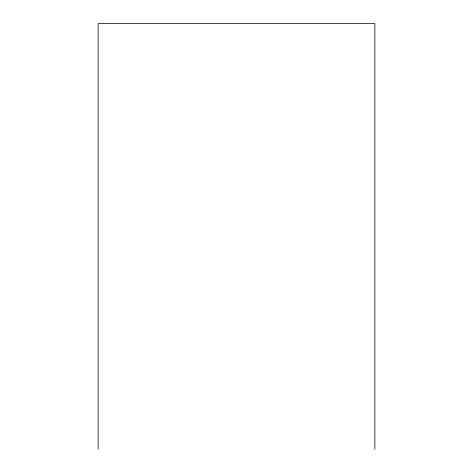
<?xml version="1.0" encoding="UTF-8"?>
<svg xmlns="http://www.w3.org/2000/svg" width="473" height="473" viewBox="0 0 473 473"><rect width="100%" height="100%" fill="white"/><g stroke="black" fill="none" stroke-linecap="round" stroke-linejoin="round"><path stroke-width="0.71" d="M374.864 449.35L374.864 23.65L98.136 23.65L98.136 449.35"/></g></svg>
